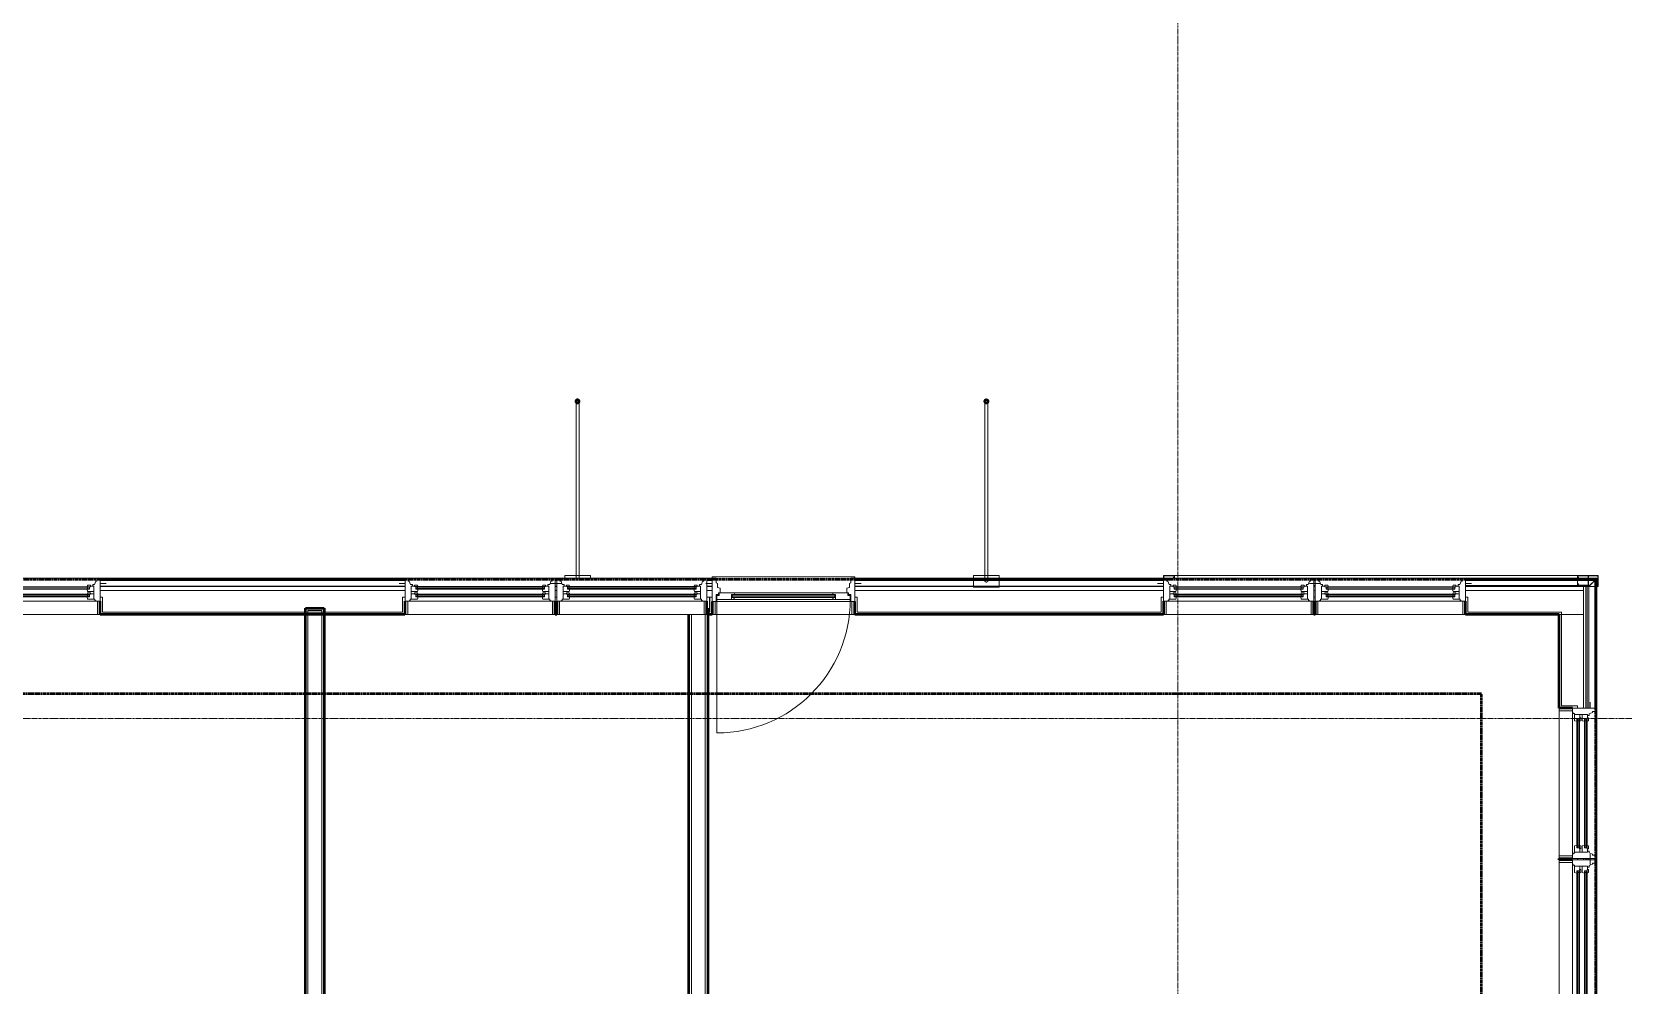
# Model space of a CAD drawing. Header units: inches. Extents: x -4218 to -1830, y 9767 to 12426.
# Drawn here: x -2463.4 to -2060.6, y 10748.7 to 10990 of the extents above; entities that cross this region are included whole.
import ezdxf

# ---------------------------------------------------------------- set-up
doc = ezdxf.new("R2010")
doc.units = ezdxf.units.IN
doc.header["$MEASUREMENT"] = 0
doc.linetypes.add('Dash 1_16_', pattern=[0.125, 0.0625, -0.0625])
doc.linetypes.add('Grid Line 1_2_', pattern=[0.875, 0.5, -0.125, 0.125, -0.125])
for name, color, linetype, lineweight in [('0-1', 7, 'Continuous', 5), ('A-DOOR-5', 31, 'Continuous', 9), ('A-DOOR-6', 31, 'Continuous', 20), ('A-DOOR-FRAM', 31, 'Continuous', 9), ('A-DOOR-FRAM-4', 31, 'Continuous', 20), ('A-DOOR-GLAZ', 31, 'Continuous', 9), ('A-GLAZ-1', 151, 'Continuous', 9), ('A-GLAZ-2', 151, 'Continuous', 20), ('A-GLAZ-CWMG', 51, 'Continuous', 9), ('A-WALL', 113, 'Continuous', 13), ('A-WALL-1', 7, 'Continuous', 50), ('A-WALL-2', 250, 'Continuous', 13), ('A-WALL-7', 113, 'Continuous', 9), ('A-WALL-8', 113, 'Continuous', 50), ('C-PROP-LINE-1', 91, 'Dash 1_16_', 50), ('S-GRID-1', 1, 'Grid Line 1_2_', 9)]:
    doc.layers.add(name, color=color, linetype=linetype, lineweight=lineweight)

# ---------------------------------------------------------------- blocks, each defined once
blk = doc.blocks.new('CTR - 1st Phase - Unit Layouts_rvt-1-BACKGROUND - RCP - 2ND FLOOR')
at = {"layer": 'A-WALL-1'}
for p, q in [((-2394.12, 10713.13), (-2394.12, 10844.14)), ((-2394.12, 10844.14), (-2393.5, 10844.14)), ((-2393.5, 10844.14), (-2390, 10844.14)), ((-2390, 10844.14), (-2389.37, 10844.14)), ((-2389.37, 10844.14), (-2389.37, 10713.13)), ((-2292.57, 10844.14), (-2292.32, 10844.14)), ((-2292.32, 10844.14), (-2292.32, 10713.13)), ((-2297.07, 10713.13), (-2297.07, 10842.51))]:
    blk.add_line(p, q, dxfattribs=at)
at = {"layer": 'A-WALL-2'}
for p, q in [((-2393.5, 10843.51), (-2390, 10843.51)), ((-2393.5, 10710.13), (-2393.5, 10843.51)), ((-2390, 10710.13), (-2390, 10843.51)), ((-2296.45, 10710.13), (-2296.45, 10842.51)), ((-2292.95, 10710.13), (-2292.95, 10842.51))]:
    blk.add_line(p, q, dxfattribs=at)
blk = doc.blocks.new('Basic Wall _ EXT - FIBER CEMENT - LARGE - ___-2505166-BACKGROUND - RCP - 2ND FLOOR')
at = {"layer": 'A-WALL-7'}
for p, q in [((-2368.94, 10851.71), (-2446.11, 10851.71)), ((-2368.94, 10851.71), (-2446.11, 10851.71)), ((-2446.11, 10851.68), (-2368.94, 10851.68)), ((-2368.94, 10851.68), (-2446.11, 10851.68)), ((-2330.54, 10851.71), (-2330.91, 10851.71)), ((-2330.54, 10851.71), (-2330.91, 10851.71)), ((-2330.91, 10851.68), (-2330.54, 10851.68)), ((-2330.54, 10851.68), (-2330.91, 10851.68)), ((-2291.19, 10851.71), (-2292.51, 10851.71)), ((-2291.19, 10851.71), (-2292.51, 10851.71)), ((-2292.51, 10851.68), (-2291.19, 10851.68)), ((-2291.19, 10851.68), (-2292.51, 10851.68)), ((-2176.94, 10851.71), (-2255.06, 10851.71)), ((-2176.94, 10851.71), (-2255.06, 10851.71)), ((-2255.06, 10851.68), (-2176.94, 10851.68)), ((-2176.94, 10851.68), (-2255.06, 10851.68)), ((-2138.54, 10851.71), (-2138.91, 10851.71)), ((-2138.54, 10851.71), (-2138.91, 10851.71)), ((-2138.91, 10851.68), (-2138.54, 10851.68)), ((-2138.54, 10851.68), (-2138.91, 10851.68)), ((-2067.22, 10851.71), (-2100.51, 10851.71)), ((-2067.22, 10851.71), (-2100.51, 10851.71)), ((-2100.51, 10851.68), (-2067.26, 10851.68)), ((-2067.26, 10851.68), (-2100.51, 10851.68)), ((-2067.55, 10851.39), (-2067.26, 10851.68)), ((-2067.26, 10851.68), (-2067.55, 10851.39)), ((-2368.94, 10849.67), (-2446.11, 10849.67)), ((-2368.94, 10849.67), (-2446.11, 10849.67)), ((-2446.11, 10849.64), (-2368.94, 10849.64)), ((-2368.94, 10849.64), (-2446.11, 10849.64)), ((-2330.91, 10849.64), (-2330.54, 10849.64)), ((-2330.54, 10849.64), (-2330.91, 10849.64)), ((-2330.54, 10849.67), (-2330.9, 10849.67)), ((-2330.54, 10849.67), (-2330.9, 10849.67)), ((-2292.51, 10849.64), (-2291.19, 10849.64)), ((-2291.19, 10849.64), (-2292.51, 10849.64)), ((-2291.19, 10849.67), (-2292.48, 10849.67)), ((-2291.19, 10849.67), (-2292.48, 10849.67)), ((-2176.94, 10849.67), (-2255.06, 10849.67)), ((-2176.94, 10849.67), (-2255.06, 10849.67)), ((-2255.06, 10849.64), (-2176.94, 10849.64)), ((-2176.94, 10849.64), (-2255.06, 10849.64)), ((-2138.91, 10849.64), (-2138.54, 10849.64)), ((-2138.54, 10849.64), (-2138.91, 10849.64)), ((-2138.54, 10849.67), (-2138.9, 10849.67)), ((-2138.54, 10849.67), (-2138.9, 10849.67)), ((-2069.42, 10849.67), (-2100.51, 10849.67)), ((-2069.27, 10849.67), (-2100.51, 10849.67)), ((-2100.51, 10849.64), (-2069.3, 10849.64)), ((-2069.67, 10849.64), (-2100.51, 10849.64)), ((-2069.42, 10849.64), (-2069.67, 10849.64)), ((-2069.32, 10849.64), (-2069.42, 10849.64)), ((-2069.3, 10849.64), (-2067.55, 10851.39)), ((-2067.55, 10851.39), (-2069.27, 10849.67))]:
    blk.add_line(p, q, dxfattribs=at)
blk = doc.blocks.new('Basic Wall _ EXT - FIBER CEMENT - LARGE - 1hr - ___-2505167-BACKGROUND - RCP - 2ND FLOOR')
at = {"layer": 'A-WALL-7'}
for p, q in [((-2067.55, 10851.39), (-2067.26, 10851.68)), ((-2067.26, 10851.68), (-2067.55, 10851.39)), ((-2067.26, 10851.68), (-2067.26, 9979.9)), ((-2067.26, 9979.9), (-2067.26, 10851.68)), ((-2067.22, 9979.87), (-2067.22, 10851.71)), ((-2067.22, 9979.87), (-2067.22, 10851.71)), ((-2067.55, 10851.39), (-2069.3, 10849.64)), ((-2069.3, 10849.64), (-2069.3, 10818.8)), ((-2069.3, 10818.8), (-2069.3, 10849.64)), ((-2069.27, 10849.67), (-2067.55, 10851.39)), ((-2069.27, 10818.8), (-2069.27, 10849.64)), ((-2069.27, 10818.8), (-2069.27, 10849.64)), ((-2069.3, 10780.78), (-2069.3, 10780.4)), ((-2069.3, 10780.4), (-2069.3, 10780.78)), ((-2069.27, 10780.4), (-2069.27, 10780.77)), ((-2069.27, 10780.4), (-2069.27, 10780.77))]:
    blk.add_line(p, q, dxfattribs=at)
blk = doc.blocks.new('Door-Inswing-Andersen-400_Series-Single - 3_ 0-1_8_ x custom height - 2ND FLOOR-2895725-BACKGROUND - RCP - 2ND FLOOR')
at = {"layer": 'A-DOOR-5'}
blk.add_line((16.87, 0.66), (16.87, 34.41), dxfattribs=at)
blk.add_arc((16.87, 0.66), 33.75, 90, 180, dxfattribs=at)
at = {"layer": 'A-DOOR-6'}
for p, q in [((-16.87, -0.41), (-16.87, 0.66)), ((-16.87, 0.66), (-12.44, 0.66)), ((-13.19, 0.66), (-13.19, -0.66)), ((-13.19, 0.66), (-13.19, 0.59)), ((-13.19, 0.59), (-12.67, 0.59)), ((-12.44, 0.09), (-13.19, 0.09)), ((-12.67, 0.59), (-12.47, 0.34)), ((-12.47, 0.34), (-12.44, 0.16)), ((12.44, 0.66), (-12.44, 0.66)), ((-12.44, 0.16), (-12.44, 0.09)), ((16.87, 0.66), (12.44, 0.66)), ((12.47, 0.34), (12.44, 0.16)), ((12.44, 0.16), (12.44, 0.09)), ((12.44, 0.09), (13.19, 0.09)), ((12.67, 0.59), (12.47, 0.34)), ((13.19, 0.59), (12.67, 0.59)), ((13.19, 0.66), (13.19, -0.66)), ((13.19, 0.66), (13.19, 0.59)), ((16.87, -0.41), (16.87, 0.66)), ((-16.26, -0.42), (-16.87, -0.41)), ((-16.26, -1.06), (-16.26, -0.42)), ((-16.26, -1.06), (-12.44, -1.06)), ((-13.19, -0.66), (-12.44, -0.66)), ((-12.44, -0.75), (-12.47, -1.06)), ((-12.44, -0.66), (-12.44, -0.75)), ((12.44, -1.06), (-12.44, -1.06)), ((12.44, -0.66), (12.44, -0.75)), ((13.19, -0.66), (12.44, -0.66)), ((12.44, -0.75), (12.47, -1.06)), ((16.26, -1.06), (12.44, -1.06)), ((16.26, -0.42), (16.87, -0.41)), ((16.26, -1.06), (16.26, -0.42))]:
    blk.add_line(p, q, dxfattribs=at)
at = {"layer": 'A-DOOR-FRAM'}
for p, q in [((-17.94, 4.44), (-17.31, 4.44)), ((-17.94, 1.12), (-17.94, 4.44)), ((-17.31, 4.44), (-17.31, 1.12)), ((17.31, 4.44), (17.94, 4.44)), ((17.31, 1.12), (17.31, 4.44)), ((17.94, 4.44), (17.94, 1.12)), ((-17.31, 1.12), (-17.94, 1.12)), ((17.94, 1.12), (17.31, 1.12))]:
    blk.add_line(p, q, dxfattribs=at)
at = {"layer": 'A-DOOR-FRAM-4'}
for p, q in [((-18.06, -4.75), (-18.06, 1.12)), ((-18.06, 1.12), (-17.03, 1.12)), ((-17.69, 1.12), (-18.06, 1.12)), ((-18.06, 1.12), (18.06, 1.12)), ((-18.06, -5.09), (-18.06, 1.12)), ((-17.03, 1.12), (-17.03, -0.66)), ((17.03, 1.12), (17.03, -0.66)), ((18.06, 1.12), (17.03, 1.12)), ((18.06, -4.75), (18.06, 1.12)), ((18.06, 1.12), (18.06, -5.09)), ((-19.69, -3.44), (-18.06, -3.44)), ((-17.03, -0.66), (-16.45, -0.66)), ((-16.69, -3.39), (-17.03, -3.63)), ((-17.03, -3.63), (-17.03, -4.75)), ((-16, -2.23), (-16.69, -2.39)), ((-16.69, -2.39), (-16.69, -3.39)), ((-16.45, -0.66), (-16.45, -1.09)), ((-16.45, -1.09), (-16, -1.09)), ((-16, -1.09), (-16, -2.23)), ((16.45, -1.09), (16, -1.09)), ((16, -1.09), (16, -2.23)), ((16, -2.23), (16.69, -2.39)), ((16.45, -0.66), (16.45, -1.09)), ((17.03, -0.66), (16.45, -0.66)), ((16.69, -2.39), (16.69, -3.39)), ((16.69, -3.39), (17.03, -3.63)), ((17.03, -3.63), (17.03, -4.75)), ((19.69, -3.44), (18.06, -3.44)), ((-18.06, -4.75), (-17.03, -4.75)), ((18.06, -5.09), (-18.06, -5.09)), ((18.06, -4.75), (17.03, -4.75))]:
    blk.add_line(p, q, dxfattribs=at)
at = {"layer": 'A-DOOR-GLAZ'}
for p, q in [((12.44, 0.09), (-12.44, 0.09)), ((-13.19, -0.06), (-12.44, -0.06)), ((-12.44, -0.5), (-13.19, -0.5)), ((-12.98, -0.5), (-12.98, -0.06)), ((12.44, -0.06), (-12.44, -0.06)), ((12.44, -0.5), (-12.44, -0.5)), ((12.44, -0.66), (-12.44, -0.66)), ((13.19, -0.06), (12.44, -0.06)), ((12.44, -0.5), (13.19, -0.5)), ((12.98, -0.5), (12.98, -0.06))]:
    blk.add_line(p, q, dxfattribs=at)
blk = doc.blocks.new('Window-Double_Hung-Andersen-400_Series-Tilt_Wash - DOUBLE HUNG - REVERSE COTTAGE - 2ND FLOOR-2888385-BACKGROUND - RCP - 2ND FLOOR')
at = {"layer": 'A-GLAZ-1'}
for p, q in [((-16.29, 2.5), (-15.7, 2.5)), ((-16.29, 2.12), (-15.7, 2.12)), ((-16.29, 0.56), (-15.7, 0.56)), ((-16.29, 0.19), (-15.7, 0.19)), ((-15.82, 2.5), (-15.82, 2.12)), ((-15.82, 0.56), (-15.82, 0.19)), ((-15.7, 2.62), (15.7, 2.62)), ((-15.7, 2.5), (15.7, 2.5)), ((-15.7, 2.12), (15.7, 2.12)), ((-15.7, 2), (15.7, 2)), ((-15.7, 0.69), (15.7, 0.69)), ((-15.7, 0.56), (15.7, 0.56)), ((-15.7, 0.19), (15.7, 0.19)), ((-15.7, 0.06), (15.7, 0.06)), ((16.29, 2.5), (15.7, 2.5)), ((16.29, 2.12), (15.7, 2.12)), ((16.29, 0.56), (15.7, 0.56)), ((16.29, 0.19), (15.7, 0.19)), ((15.82, 2.5), (15.82, 2.12)), ((15.82, 0.56), (15.82, 0.19)), ((-19.01, -2.44), (-19.01, -3.94)), ((-19.01, -2.44), (-18.95, -2.44)), ((-19.01, -3.94), (-18.95, -3.94)), ((18.95, -1.06), (-18.95, -1.06)), ((-18.95, -1.06), (-18.95, -4.44)), ((-18.32, -1.06), (-18.32, -4.44)), ((18.32, -1.06), (18.32, -4.44)), ((18.95, -4.44), (18.95, -1.06)), ((18.95, -2.44), (19.01, -2.44)), ((18.95, -3.94), (19.01, -3.94)), ((19.01, -3.94), (19.01, -2.44)), ((-18.95, -4.44), (18.95, -4.44))]:
    blk.add_line(p, q, dxfattribs=at)
at = {"layer": 'A-GLAZ-2'}
for p, q in [((19.01, 4.81), (-19.01, 4.81)), ((-19.01, 4.81), (-19.01, -1.06)), ((-18.2, 4.81), (-18.2, 4)), ((18.2, 4.81), (18.2, 4)), ((19.01, -1.06), (19.01, 4.81)), ((-19.01, 3.44), (-20.51, 3.44)), ((-18.2, 4), (-17.92, 4)), ((-17.92, 4), (-17.61, 3.19)), ((-17.61, 3.19), (-17.14, 3.19)), ((-17.42, 2.75), (-16.57, 2.75)), ((-17.42, 2.75), (-17.42, -0.56)), ((-17.42, 1.37), (-15.86, 1.37)), ((-17.42, 0.81), (-16.57, 0.81)), ((-17.14, 3.19), (-17.14, 2.75)), ((-15.86, 2.97), (-16.57, 2.97)), ((-16.57, 2.62), (-16.57, 2.97)), ((-15.7, 2.62), (-16.57, 2.62)), ((-15.86, 1.03), (-16.57, 1.03)), ((-16.57, 0.69), (-16.57, 1.03)), ((-15.7, 0.69), (-16.57, 0.69)), ((-16.29, 2.62), (-16.29, 2)), ((-15.7, 2), (-16.29, 2)), ((-16.29, 0.69), (-16.29, 0.06)), ((-15.7, 0.06), (-16.29, 0.06)), ((-15.86, 2.97), (-15.7, 2.62)), ((-15.86, 1.37), (-15.7, 2)), ((-15.86, 1.03), (-15.7, 0.69)), ((-15.86, -0.56), (-15.7, 0.06)), ((15.86, 2.97), (15.7, 2.62)), ((15.7, 2.62), (16.57, 2.62)), ((15.7, 2), (16.29, 2)), ((15.86, 1.37), (15.7, 2)), ((15.86, 1.03), (15.7, 0.69)), ((15.7, 0.69), (16.57, 0.69)), ((15.7, 0.06), (16.29, 0.06)), ((15.86, -0.56), (15.7, 0.06)), ((15.86, 2.97), (16.57, 2.97)), ((17.42, 1.37), (15.86, 1.37)), ((15.86, 1.03), (16.57, 1.03)), ((16.29, 2.62), (16.29, 2)), ((16.29, 0.69), (16.29, 0.06)), ((16.57, 2.62), (16.57, 2.97)), ((17.42, 2.75), (16.57, 2.75)), ((16.57, 0.69), (16.57, 1.03)), ((17.42, 0.81), (16.57, 0.81)), ((17.14, 3.19), (17.14, 2.75)), ((17.61, 3.19), (17.14, 3.19)), ((17.42, 2.75), (17.42, -0.56)), ((17.92, 4), (17.61, 3.19)), ((18.2, 4), (17.92, 4)), ((19.01, 3.44), (20.51, 3.44)), ((-19.01, -1.06), (19.01, -1.06)), ((-17.67, -0.78), (-18, -1.06)), ((-17.67, -0.78), (-17.67, -0.56)), ((-17.67, -0.56), (-15.86, -0.56)), ((17.67, -0.56), (15.86, -0.56)), ((17.67, -0.78), (17.67, -0.56)), ((17.67, -0.78), (18, -1.06))]:
    blk.add_line(p, q, dxfattribs=at)
blk = doc.blocks.new('Rectangular Mullion - Profile_Polycarbonate_Upper and left-V127-BACKGROUND - RCP - 2ND FLOOR')
at = {"layer": 'A-GLAZ-CWMG'}
for p, q in [((0, 1.29), (-2.75, 1.29)), ((-2.75, 1.29), (-2.75, 0.99)), ((-2.75, 0.96), (-2.75, 0.79)), ((-2.75, 0.79), (-2.5, 0.79)), ((-2.69, 0.99), (-2.69, 1.22)), ((-2.69, 1.22), (-0.06, 1.22)), ((-2.69, 0.85), (-2.69, 0.96)), ((-2.5, 0.85), (-2.69, 0.85)), ((-2.5, 0.79), (-2.5, 0.85)), ((-0.06, 1.22), (-0.06, -1.15)), ((0, -1.21), (0, 1.29)), ((-2.5, -0.79), (-2.75, -0.79)), ((-2.75, -0.79), (-2.75, -1.09)), ((-2.75, -1.11), (-2.75, -1.21)), ((-2.75, -1.21), (-1, -1.21)), ((-2.69, -1.15), (-2.69, -0.85)), ((-2.69, -0.85), (-2.51, -0.85)), ((-1.25, -1.15), (-2.69, -1.15)), ((-2.5, -0.84), (-2.5, -0.79)), ((-1, -1.15), (-1.21, -1.15)), ((-0.71, -1.15), (-1, -1.15)), ((-1, -1.21), (-0.71, -1.21)), ((-0.06, -1.15), (-0.68, -1.15)), ((-0.68, -1.21), (0, -1.21))]:
    blk.add_line(p, q, dxfattribs=at)
blk = doc.blocks.new('Rectangular Mullion - Profile_Polycarbonate_Lower-1997935-BACKGROUND - RCP - 2ND FLOOR')
at = {"layer": 'A-GLAZ-CWMG'}
for p, q in [((-2174.19, 10852.39), (-2174.19, 10851.76)), ((-2174.19, 10852.39), (-2072.17, 10852.39)), ((-2072.17, 10851.71), (-2072.17, 10852.39)), ((-2072.17, 10851.39), (-2072.17, 10851.68)), ((-2138.54, 10849.89), (-2138.91, 10849.89)), ((-2072.17, 10849.89), (-2100.51, 10849.89)), ((-2072.17, 10849.89), (-2072.17, 10851.39))]:
    blk.add_line(p, q, dxfattribs=at)
blk = doc.blocks.new('Rectangular Mullion - Profile_Polycarbonate_Upper and left-V128-BACKGROUND - RCP - 2ND FLOOR')
at = {"layer": 'A-GLAZ-CWMG'}
for p, q in [((0, 1.21), (-2.75, 1.21)), ((-2.75, 1.21), (-2.75, 0.79)), ((-2.75, 0.79), (-2.5, 0.79)), ((-2.69, 1.15), (-0.06, 1.15)), ((-2.69, 0.85), (-2.69, 1.11)), ((-2.5, 0.85), (-2.69, 0.85)), ((-2.5, 0.79), (-2.5, 0.85)), ((-0.06, 1.15), (-0.06, -0.29)), ((0, -0.29), (0, 1.21)), ((-2.5, -0.79), (-2.75, -0.79)), ((-2.75, -0.79), (-2.75, -1.29)), ((-2.75, -1.29), (0, -1.29)), ((-2.69, -1.22), (-2.69, -0.85)), ((-2.69, -0.85), (-2.5, -0.85)), ((-0.06, -1.22), (-2.69, -1.22)), ((-2.5, -0.85), (-2.5, -0.79)), ((-0.06, -0.29), (-0.06, -0.58)), ((-0.06, -0.61), (-0.06, -1.22)), ((0, -0.58), (0, -0.29)), ((0, -1.29), (0, -0.61))]:
    blk.add_line(p, q, dxfattribs=at)
blk = doc.blocks.new('Rectangular Mullion - Profile_Polycarbonate_right-V129-BACKGROUND - RCP - 2ND FLOOR')
at = {"layer": 'A-GLAZ-CWMG'}
for p, q in [((-2.75, -1.29), (-2.75, -0.79)), ((-2.75, -0.79), (-2.5, -0.79)), ((0, -1.29), (-2.75, -1.29)), ((-2.5, -0.85), (-2.69, -0.85)), ((-2.69, -0.85), (-2.69, -1.22)), ((-2.69, -1.22), (-0.06, -1.22)), ((-2.5, -0.79), (-2.5, -0.85)), ((-0.06, -1.22), (-0.06, -0.66)), ((0, -0.66), (0, -1.29))]:
    blk.add_line(p, q, dxfattribs=at)
blk = doc.blocks.new('Window-Double_Hung-Andersen-400_Series-Tilt_Wash - DOUBLE HUNG - REVERSE COTTAGE - 2ND FLOOR-2888790-BACKGROUND - RCP - 2ND FLOOR')
at = {"layer": 'A-GLAZ-1'}
for p, q in [((-16.29, 2.31), (-15.7, 2.31)), ((-16.29, 1.94), (-15.7, 1.94)), ((-16.29, 0.38), (-15.7, 0.38)), ((-15.82, 2.31), (-15.82, 1.94)), ((-15.82, 0.38), (-15.82, 0)), ((-15.7, 2.44), (15.7, 2.44)), ((-15.7, 2.31), (15.7, 2.31)), ((-15.7, 1.94), (15.7, 1.94)), ((-15.7, 1.81), (15.7, 1.81)), ((-15.7, 0.5), (15.7, 0.5)), ((-15.7, 0.38), (15.7, 0.38)), ((16.29, 2.31), (15.7, 2.31)), ((16.29, 1.94), (15.7, 1.94)), ((16.29, 0.38), (15.7, 0.38)), ((15.82, 2.31), (15.82, 1.94)), ((15.82, 0.38), (15.82, 0)), ((-19.01, -2.63), (-19.01, -4.13)), ((-19.01, -2.63), (-18.95, -2.63)), ((18.95, -1.25), (-18.95, -1.25)), ((-18.95, -1.25), (-18.95, -4.63)), ((-18.32, -1.25), (-18.32, -4.63)), ((-16.29, 0), (-15.7, 0)), ((-15.7, 0), (15.7, 0)), ((-15.7, -0.13), (15.7, -0.13)), ((16.29, 0), (15.7, 0)), ((18.32, -1.25), (18.32, -4.63)), ((18.95, -4.63), (18.95, -1.25)), ((18.95, -2.63), (19.01, -2.63)), ((19.01, -4.13), (19.01, -2.63)), ((-19.01, -4.13), (-18.95, -4.13)), ((-18.95, -4.63), (18.95, -4.63)), ((18.95, -4.13), (19.01, -4.13))]:
    blk.add_line(p, q, dxfattribs=at)
at = {"layer": 'A-GLAZ-2'}
for p, q in [((19.01, 4.62), (-19.01, 4.62)), ((-19.01, 4.62), (-19.01, -1.25)), ((-18.2, 4.62), (-18.2, 3.81)), ((18.2, 4.62), (18.2, 3.81)), ((19.01, -1.25), (19.01, 4.62)), ((-19.01, 3.25), (-20.51, 3.25)), ((-18.2, 3.81), (-17.92, 3.81)), ((-17.92, 3.81), (-17.61, 3)), ((-17.61, 3), (-17.14, 3)), ((-17.42, 2.56), (-16.57, 2.56)), ((-17.42, 2.56), (-17.42, -0.75)), ((-17.42, 1.19), (-15.86, 1.19)), ((-17.42, 0.62), (-16.57, 0.62)), ((-17.14, 3), (-17.14, 2.56)), ((-15.86, 2.78), (-16.57, 2.78)), ((-16.57, 2.44), (-16.57, 2.78)), ((-15.7, 2.44), (-16.57, 2.44)), ((-15.86, 0.84), (-16.57, 0.84)), ((-16.57, 0.5), (-16.57, 0.84)), ((-15.7, 0.5), (-16.57, 0.5)), ((-16.29, 2.44), (-16.29, 1.81)), ((-15.7, 1.81), (-16.29, 1.81)), ((-16.29, 0.5), (-16.29, -0.13)), ((-15.86, 2.78), (-15.7, 2.44)), ((-15.86, 1.19), (-15.7, 1.81)), ((-15.86, 0.84), (-15.7, 0.5)), ((15.86, 2.78), (15.7, 2.44)), ((15.7, 2.44), (16.57, 2.44)), ((15.7, 1.81), (16.29, 1.81)), ((15.86, 1.19), (15.7, 1.81)), ((15.86, 0.84), (15.7, 0.5)), ((15.7, 0.5), (16.57, 0.5)), ((15.86, 2.78), (16.57, 2.78)), ((17.42, 1.19), (15.86, 1.19)), ((15.86, 0.84), (16.57, 0.84)), ((16.29, 2.44), (16.29, 1.81)), ((16.29, 0.5), (16.29, -0.13)), ((16.57, 2.44), (16.57, 2.78)), ((17.42, 2.56), (16.57, 2.56)), ((16.57, 0.5), (16.57, 0.84)), ((17.42, 0.62), (16.57, 0.62)), ((17.14, 3), (17.14, 2.56)), ((17.61, 3), (17.14, 3)), ((17.42, 2.56), (17.42, -0.75)), ((17.92, 3.81), (17.61, 3)), ((18.2, 3.81), (17.92, 3.81)), ((19.01, 3.25), (20.51, 3.25)), ((-19.01, -1.25), (19.01, -1.25)), ((-17.67, -0.97), (-18, -1.25)), ((-17.67, -0.97), (-17.67, -0.75)), ((-17.67, -0.75), (-15.86, -0.75)), ((-15.7, -0.13), (-16.29, -0.13)), ((-15.86, -0.75), (-15.7, -0.13)), ((15.7, -0.13), (16.29, -0.13)), ((15.86, -0.75), (15.7, -0.13)), ((17.67, -0.75), (15.86, -0.75)), ((17.67, -0.97), (17.67, -0.75)), ((17.67, -0.97), (18, -1.25))]:
    blk.add_line(p, q, dxfattribs=at)
blk = doc.blocks.new('Window-Double_Hung-Andersen-400_Series-Tilt_Wash - DOUBLE HUNG - REVERSE COTTAGE - 2ND FLOOR-V121-BACKGROUND - RCP - 2ND FLOOR')
at = {"layer": 'A-GLAZ-1'}
for p, q in [((-18.95, 4.44), (18.95, 4.44)), ((-18.95, 1.06), (-18.95, 4.44)), ((-18.32, 1.06), (-18.32, 4.44)), ((18.32, 1.06), (18.32, 4.44)), ((18.95, 4.44), (18.95, 1.06)), ((-19.01, 3.94), (-19.01, 2.44)), ((-18.95, 3.94), (-19.01, 3.94)), ((-18.95, 2.44), (-19.01, 2.44)), ((18.95, 1.06), (-18.95, 1.06)), ((19.01, 3.94), (18.95, 3.94)), ((19.01, 2.44), (18.95, 2.44)), ((19.01, 2.44), (19.01, 3.94)), ((-16.29, -0.19), (-15.7, -0.19)), ((-16.29, -0.56), (-15.7, -0.56)), ((-16.29, -2.13), (-15.7, -2.13)), ((-16.29, -2.5), (-15.7, -2.5)), ((-15.82, -0.56), (-15.82, -0.19)), ((-15.82, -2.5), (-15.82, -2.13)), ((-15.7, -0.06), (15.7, -0.06)), ((-15.7, -0.19), (15.7, -0.19)), ((-15.7, -0.56), (15.7, -0.56)), ((-15.7, -0.69), (15.7, -0.69)), ((-15.7, -2), (15.7, -2)), ((-15.7, -2.13), (15.7, -2.13)), ((-15.7, -2.5), (15.7, -2.5)), ((-15.7, -2.63), (15.7, -2.63)), ((16.29, -0.19), (15.7, -0.19)), ((16.29, -0.56), (15.7, -0.56)), ((16.29, -2.13), (15.7, -2.13)), ((16.29, -2.5), (15.7, -2.5)), ((15.82, -0.56), (15.82, -0.19)), ((15.82, -2.5), (15.82, -2.13))]:
    blk.add_line(p, q, dxfattribs=at)
at = {"layer": 'A-GLAZ-2'}
for p, q in [((-19.01, 1.06), (19.01, 1.06)), ((-19.01, -4.81), (-19.01, 1.06)), ((-17.67, 0.78), (-18, 1.06)), ((-17.67, 0.78), (-17.67, 0.56)), ((-17.67, 0.56), (-15.86, 0.56)), ((-17.42, -2.75), (-17.42, 0.56)), ((-15.86, 0.56), (-15.7, -0.06)), ((15.86, 0.56), (15.7, -0.06)), ((17.67, 0.56), (15.86, 0.56)), ((17.42, -2.75), (17.42, 0.56)), ((17.67, 0.78), (18, 1.06)), ((17.67, 0.78), (17.67, 0.56)), ((19.01, 1.06), (19.01, -4.81)), ((-19.01, -3.44), (-20.51, -3.44)), ((-18.2, -4), (-17.92, -4)), ((-18.2, -4.81), (-18.2, -4)), ((-17.92, -4), (-17.61, -3.19)), ((-17.61, -3.19), (-17.14, -3.19)), ((-17.42, -0.81), (-16.57, -0.81)), ((-17.42, -1.37), (-15.86, -1.37)), ((-17.42, -2.75), (-16.57, -2.75)), ((-17.14, -3.19), (-17.14, -2.75)), ((-16.57, -0.69), (-16.57, -1.03)), ((-15.7, -0.69), (-16.57, -0.69)), ((-15.86, -1.03), (-16.57, -1.03)), ((-16.57, -2.63), (-16.57, -2.97)), ((-15.7, -2.63), (-16.57, -2.63)), ((-15.86, -2.97), (-16.57, -2.97)), ((-16.29, -0.69), (-16.29, -0.06)), ((-15.7, -0.06), (-16.29, -0.06)), ((-16.29, -2.63), (-16.29, -2)), ((-15.7, -2), (-16.29, -2)), ((-15.86, -1.03), (-15.7, -0.69)), ((-15.86, -1.37), (-15.7, -2)), ((-15.86, -2.97), (-15.7, -2.63)), ((15.7, -0.06), (16.29, -0.06)), ((15.86, -1.03), (15.7, -0.69)), ((15.7, -0.69), (16.57, -0.69)), ((15.86, -1.37), (15.7, -2)), ((15.7, -2), (16.29, -2)), ((15.86, -2.97), (15.7, -2.63)), ((15.7, -2.63), (16.57, -2.63)), ((15.86, -1.03), (16.57, -1.03)), ((17.42, -1.37), (15.86, -1.37)), ((15.86, -2.97), (16.57, -2.97)), ((16.29, -0.69), (16.29, -0.06)), ((16.29, -2.63), (16.29, -2)), ((16.57, -0.69), (16.57, -1.03)), ((17.42, -0.81), (16.57, -0.81)), ((16.57, -2.63), (16.57, -2.97)), ((17.42, -2.75), (16.57, -2.75)), ((17.14, -3.19), (17.14, -2.75)), ((17.61, -3.19), (17.14, -3.19)), ((17.92, -4), (17.61, -3.19)), ((18.2, -4), (17.92, -4)), ((18.2, -4.81), (18.2, -4)), ((19.01, -3.44), (20.51, -3.44)), ((19.01, -4.81), (-19.01, -4.81))]:
    blk.add_line(p, q, dxfattribs=at)
blk = doc.blocks.new('Window-Double_Hung-Andersen-400_Series-Tilt_Wash - DOUBLE HUNG - REVERSE COTTAGE - 2ND FLOOR-V136-BACKGROUND - RCP - 2ND FLOOR')
at = {"layer": 'A-GLAZ-1'}
for p, q in [((-18.95, 4.44), (18.95, 4.44)), ((-18.95, 1.06), (-18.95, 4.44)), ((-18.32, 1.06), (-18.32, 4.44)), ((18.32, 1.06), (18.32, 4.44)), ((18.95, 4.44), (18.95, 1.06)), ((-19.01, 3.94), (-19.01, 2.81)), ((-18.95, 3.94), (-19.01, 3.94)), ((-19.01, 2.81), (-19.01, 2.44)), ((-18.95, 2.44), (-19.01, 2.44)), ((18.95, 1.06), (-18.95, 1.06)), ((19.01, 3.94), (18.95, 3.94)), ((19.01, 2.44), (18.95, 2.44)), ((19.01, 2.44), (19.01, 3.94)), ((-16.29, -0.19), (-15.7, -0.19)), ((-16.29, -0.56), (-15.7, -0.56)), ((-16.29, -2.13), (-15.7, -2.13)), ((-16.29, -2.5), (-15.7, -2.5)), ((-15.82, -0.56), (-15.82, -0.19)), ((-15.82, -2.5), (-15.82, -2.13)), ((-15.7, -0.06), (15.7, -0.06)), ((-15.7, -0.19), (15.7, -0.19)), ((-15.7, -0.56), (15.7, -0.56)), ((-15.7, -0.69), (15.7, -0.69)), ((-15.7, -2), (15.7, -2)), ((-15.7, -2.13), (15.7, -2.13)), ((-15.7, -2.5), (15.7, -2.5)), ((-15.7, -2.63), (15.7, -2.63)), ((16.29, -0.19), (15.7, -0.19)), ((16.29, -0.56), (15.7, -0.56)), ((16.29, -2.13), (15.7, -2.13)), ((16.29, -2.5), (15.7, -2.5)), ((15.82, -0.56), (15.82, -0.19)), ((15.82, -2.5), (15.82, -2.13))]:
    blk.add_line(p, q, dxfattribs=at)
at = {"layer": 'A-GLAZ-2'}
for p, q in [((-19.01, 1.06), (19.01, 1.06)), ((-19.01, -4.81), (-19.01, 1.06)), ((-17.67, 0.78), (-18, 1.06)), ((-17.67, 0.78), (-17.67, 0.56)), ((-17.67, 0.56), (-15.86, 0.56)), ((-17.42, -2.75), (-17.42, 0.56)), ((-15.86, 0.56), (-15.7, -0.06)), ((15.86, 0.56), (15.7, -0.06)), ((17.67, 0.56), (15.86, 0.56)), ((17.42, -2.75), (17.42, 0.56)), ((17.67, 0.78), (18, 1.06)), ((17.67, 0.78), (17.67, 0.56)), ((19.01, 1.06), (19.01, -4.81)), ((-19.01, -3.44), (-20.34, -3.44)), ((-18.2, -4), (-17.92, -4)), ((-18.2, -4.81), (-18.2, -4)), ((-17.92, -4), (-17.61, -3.19)), ((-17.61, -3.19), (-17.14, -3.19)), ((-17.42, -0.81), (-16.57, -0.81)), ((-17.42, -1.37), (-15.86, -1.37)), ((-17.42, -2.75), (-16.57, -2.75)), ((-17.14, -3.19), (-17.14, -2.75)), ((-16.57, -0.69), (-16.57, -1.03)), ((-15.7, -0.69), (-16.57, -0.69)), ((-15.86, -1.03), (-16.57, -1.03)), ((-16.57, -2.63), (-16.57, -2.97)), ((-15.7, -2.63), (-16.57, -2.63)), ((-15.86, -2.97), (-16.57, -2.97)), ((-16.29, -0.69), (-16.29, -0.06)), ((-15.7, -0.06), (-16.29, -0.06)), ((-16.29, -2.63), (-16.29, -2)), ((-15.7, -2), (-16.29, -2)), ((-15.86, -1.03), (-15.7, -0.69)), ((-15.86, -1.37), (-15.7, -2)), ((-15.86, -2.97), (-15.7, -2.63)), ((15.7, -0.06), (16.29, -0.06)), ((15.86, -1.03), (15.7, -0.69)), ((15.7, -0.69), (16.57, -0.69)), ((15.86, -1.37), (15.7, -2)), ((15.7, -2), (16.29, -2)), ((15.86, -2.97), (15.7, -2.63)), ((15.7, -2.63), (16.57, -2.63)), ((15.86, -1.03), (16.57, -1.03)), ((17.42, -1.37), (15.86, -1.37)), ((15.86, -2.97), (16.57, -2.97)), ((16.29, -0.69), (16.29, -0.06)), ((16.29, -2.63), (16.29, -2)), ((16.57, -0.69), (16.57, -1.03)), ((17.42, -0.81), (16.57, -0.81)), ((16.57, -2.63), (16.57, -2.97)), ((17.42, -2.75), (16.57, -2.75)), ((17.14, -3.19), (17.14, -2.75)), ((17.61, -3.19), (17.14, -3.19)), ((17.92, -4), (17.61, -3.19)), ((18.2, -4), (17.92, -4)), ((18.2, -4.81), (18.2, -4)), ((19.01, -3.44), (20.51, -3.44)), ((19.01, -4.81), (-19.01, -4.81))]:
    blk.add_line(p, q, dxfattribs=at)
blk = doc.blocks.new('Walls 118 - Walls 1-2567903-BACKGROUND - RCP - 2ND FLOOR')
at = {"layer": 'A-WALL-7'}
for p, q in [((-2222.14, 10852.38), (-2222.14, 10896.49)), ((-2221.39, 10896.49), (-2221.39, 10852.38)), ((-2225.02, 10851.71), (-2225.02, 10852.38)), ((-2218.52, 10852.38), (-2225.02, 10852.38)), ((-2225.02, 10852.38), (-2222.15, 10852.38)), ((-2225.02, 10851.39), (-2225.02, 10851.68)), ((-2222.14, 10851.71), (-2222.14, 10852.38)), ((-2222.14, 10851.39), (-2222.14, 10851.68)), ((-2222.1, 10852.38), (-2222.04, 10852.38)), ((-2222.04, 10852.38), (-2221.96, 10852.38)), ((-2221.96, 10852.38), (-2221.87, 10852.38)), ((-2221.87, 10852.38), (-2221.77, 10852.38)), ((-2221.77, 10852.38), (-2221.67, 10852.38)), ((-2221.67, 10852.38), (-2221.58, 10852.38)), ((-2221.58, 10852.38), (-2221.5, 10852.38)), ((-2221.5, 10852.38), (-2221.44, 10852.38)), ((-2221.39, 10852.38), (-2221.39, 10851.71)), ((-2221.39, 10852.38), (-2218.52, 10852.38)), ((-2221.39, 10851.68), (-2221.39, 10851.39)), ((-2218.52, 10852.38), (-2218.52, 10851.71)), ((-2218.52, 10851.68), (-2218.52, 10851.39)), ((-2225.02, 10849.64), (-2225.02, 10851.39)), ((-2225.02, 10849.44), (-2225.02, 10849.64)), ((-2218.95, 10849.44), (-2225.02, 10849.44)), ((-2225.02, 10849.44), (-2218.52, 10849.44)), ((-2222.14, 10851.07), (-2222.14, 10851.39)), ((-2221.39, 10851.39), (-2221.39, 10851.07)), ((-2218.52, 10849.44), (-2218.95, 10849.44)), ((-2218.52, 10851.39), (-2218.52, 10849.64)), ((-2218.52, 10849.64), (-2218.52, 10849.44))]:
    blk.add_line(p, q, dxfattribs=at)
for start_param, end_param in [(2.923753, 3.119324), (3.141593, 3.403392), (2.698715, 2.879008), (3.403392, 3.926991), (2.416978, 2.616602), (2.095464, 2.354408), (3.926991, 4.18879), (1.834037, 2.092431), (4.18879, 4.974188), (1.696161, 1.830655), (1.572547, 1.696161), (1.445432, 1.569046), (1.310938, 1.445432), (1.049162, 1.307556), (4.974188, 5.235988), (0.787185, 1.046129), (5.235988, 6.283185), (0.524991, 0.717658), (0.262584, 0.523234), (0, 0.21784)]:
    blk.add_ellipse((-2221.77, 10851.07), major_axis=(0.375, 0), ratio=0.86769, start_param=start_param, end_param=end_param, dxfattribs=at)
at = {"layer": 'A-WALL-8', "flags": 128}
for points in [[(-2222.14, 10896.49), (-2222.13, 10896.59), (-2222.1, 10896.69), (-2222.05, 10896.78), (-2221.98, 10896.85), (-2221.9, 10896.9), (-2221.81, 10896.92), (-2221.72, 10896.92), (-2221.64, 10896.9), (-2221.56, 10896.85), (-2221.49, 10896.78), (-2221.44, 10896.69), (-2221.41, 10896.59), (-2221.39, 10896.49)], [(-2221.39, 10896.49), (-2221.41, 10896.39), (-2221.44, 10896.29), (-2221.49, 10896.2), (-2221.56, 10896.14), (-2221.64, 10896.09), (-2221.72, 10896.06), (-2221.81, 10896.06), (-2221.9, 10896.09), (-2221.98, 10896.14), (-2222.05, 10896.2), (-2222.1, 10896.29), (-2222.13, 10896.39), (-2222.14, 10896.49)]]:
    blk.add_lwpolyline(points, dxfattribs=at)
blk = doc.blocks.new('Walls 119 - Walls 1-2567922-BACKGROUND - RCP - 2ND FLOOR')
at = {"layer": 'A-WALL-7'}
for p, q in [((-2325.64, 10852.38), (-2325.64, 10896.49)), ((-2324.89, 10896.49), (-2324.89, 10852.38)), ((-2328.51, 10851.76), (-2328.51, 10852.38)), ((-2322.01, 10852.38), (-2328.51, 10852.38)), ((-2328.51, 10852.38), (-2325.64, 10852.38)), ((-2325.64, 10851.76), (-2325.64, 10852.38)), ((-2325.59, 10852.38), (-2325.53, 10852.38)), ((-2325.53, 10852.38), (-2325.45, 10852.38)), ((-2325.45, 10852.38), (-2325.36, 10852.38)), ((-2325.36, 10852.38), (-2325.26, 10852.38)), ((-2325.26, 10852.38), (-2325.17, 10852.38)), ((-2325.16, 10852.38), (-2325.08, 10852.38)), ((-2325.07, 10852.38), (-2325, 10852.38)), ((-2324.99, 10852.38), (-2324.94, 10852.38)), ((-2324.89, 10852.38), (-2324.89, 10851.76)), ((-2324.89, 10852.38), (-2322.01, 10852.38)), ((-2322.01, 10852.38), (-2322.01, 10851.76))]:
    blk.add_line(p, q, dxfattribs=at)
at = {"layer": 'A-WALL-8', "flags": 128}
for points in [[(-2325.64, 10896.49), (-2325.63, 10896.59), (-2325.6, 10896.69), (-2325.54, 10896.78), (-2325.48, 10896.85), (-2325.4, 10896.9), (-2325.31, 10896.92), (-2325.22, 10896.92), (-2325.13, 10896.9), (-2325.05, 10896.85), (-2324.98, 10896.78), (-2324.93, 10896.69), (-2324.9, 10896.59), (-2324.89, 10896.49)], [(-2324.89, 10896.49), (-2324.9, 10896.39), (-2324.93, 10896.29), (-2324.98, 10896.2), (-2325.05, 10896.14), (-2325.13, 10896.09), (-2325.22, 10896.06), (-2325.31, 10896.06), (-2325.4, 10896.09), (-2325.48, 10896.14), (-2325.54, 10896.2), (-2325.6, 10896.29), (-2325.63, 10896.39), (-2325.64, 10896.49)]]:
    blk.add_lwpolyline(points, dxfattribs=at)
blk = doc.blocks.new('Family - ___-2835860-BACKGROUND - RCP - 2ND FLOOR')
at = {"layer": 'C-PROP-LINE-1'}
for p, q in [((-2067.55, 10851.39), (-3401.42, 10851.39)), ((-2067.55, 9980.19), (-2067.55, 10851.39))]:
    blk.add_line(p, q, dxfattribs=at)
blk = doc.blocks.new('Family - ___-2835903-BACKGROUND - RCP - 2ND FLOOR')
at = {"layer": 'C-PROP-LINE-1'}
for p, q in [((-2096.45, 10822.49), (-3400.92, 10822.49)), ((-2096.45, 10009.09), (-2096.45, 10822.49))]:
    blk.add_line(p, q, dxfattribs=at)
blk = doc.blocks.new('Family - ___-2835932-BACKGROUND - RCP - 2ND FLOOR')
at = {"layer": 'C-PROP-LINE-1'}
for p, q in [((-2067.55, 10851.39), (-3401.42, 10851.39)), ((-2067.55, 9980.19), (-2067.55, 10851.39))]:
    blk.add_line(p, q, dxfattribs=at)

msp = doc.modelspace()

# ---------------------------------------------------------------- linework, layer by layer
at = {"layer": 'A-WALL'}
for p, q in [((-2446.11, 10851.14), (-2368.94, 10851.14)), ((-2446.11, 10849.64), (-2368.94, 10849.64)), ((-2446.11, 10848.64), (-2368.94, 10848.64)), ((-2330.91, 10851.14), (-2330.54, 10851.14)), ((-2330.91, 10849.64), (-2330.54, 10849.64)), ((-2330.91, 10848.64), (-2330.54, 10848.64)), ((-2292.51, 10851.14), (-2291.19, 10851.14)), ((-2292.51, 10849.64), (-2291.19, 10849.64)), ((-2292.51, 10848.64), (-2291.19, 10848.64)), ((-2255.06, 10851.14), (-2176.94, 10851.14)), ((-2255.06, 10849.64), (-2176.94, 10849.64)), ((-2255.06, 10848.64), (-2176.94, 10848.64)), ((-2138.91, 10851.14), (-2138.54, 10851.14)), ((-2138.91, 10849.64), (-2138.54, 10849.64)), ((-2138.91, 10848.64), (-2138.54, 10848.64)), ((-2100.51, 10851.14), (-2067.55, 10851.14)), ((-2100.51, 10849.64), (-2067.8, 10849.64)), ((-2100.51, 10848.64), (-2070.67, 10848.64)), ((-2070.67, 10849.64), (-2070.67, 10818.8)), ((-2070.05, 10849.64), (-2070.05, 10818.8)), ((-2069.3, 10849.64), (-2069.3, 10818.8)), ((-2067.8, 10851.14), (-2067.8, 10818.8)), ((-2446.11, 10846.95), (-2445.49, 10846.95)), ((-2445.49, 10843.14), (-2445.49, 10846.95)), ((-2369.56, 10846.95), (-2368.94, 10846.95)), ((-2369.56, 10846.95), (-2369.56, 10843.14)), ((-2330.91, 10846.95), (-2330.54, 10846.95)), ((-2292.51, 10846.95), (-2291.89, 10846.95)), ((-2291.89, 10843.14), (-2291.89, 10846.95)), ((-2291.81, 10846.95), (-2291.19, 10846.95)), ((-2291.81, 10846.95), (-2291.81, 10843.14)), ((-2255.06, 10846.95), (-2254.44, 10846.95)), ((-2254.44, 10843.14), (-2254.44, 10846.95)), ((-2177.56, 10846.95), (-2176.94, 10846.95)), ((-2177.56, 10846.95), (-2177.56, 10843.14)), ((-2138.91, 10846.95), (-2138.54, 10846.95)), ((-2100.51, 10846.95), (-2099.89, 10846.95)), ((-2099.89, 10843.14), (-2099.89, 10846.95)), ((-2369.56, 10843.14), (-2445.49, 10843.14)), ((-2291.81, 10843.14), (-2291.89, 10843.14)), ((-2177.56, 10843.14), (-2254.44, 10843.14)), ((-2076.17, 10843.14), (-2099.89, 10843.14)), ((-2070.67, 10780.78), (-2070.67, 10780.4)), ((-2070.05, 10780.78), (-2070.05, 10780.4)), ((-2069.3, 10780.78), (-2069.3, 10780.4)), ((-2067.8, 10780.78), (-2067.8, 10780.4))]:
    msp.add_line(p, q, dxfattribs=at)
at = {"layer": 'A-WALL-7'}
for p, q in [((-2176.94, 10849.67), (-2176.94, 10849.64)), ((-2069.67, 10849.64), (-2069.67, 10818.8)), ((-2446.17, 10842.51), (-2446.11, 10842.51)), ((-2368.94, 10842.51), (-2368.87, 10842.51)), ((-2330.47, 10842.51), (-2330.97, 10842.51)), ((-2292.51, 10842.51), (-2292.57, 10842.51)), ((-2291.19, 10842.51), (-2291.06, 10842.51)), ((-2290.44, 10842.51), (-2255.81, 10842.51)), ((-2255.19, 10842.51), (-2255.06, 10842.51)), ((-2176.94, 10842.51), (-2176.87, 10842.51)), ((-2138.91, 10842.51), (-2138.97, 10842.51)), ((-2138.54, 10842.51), (-2138.47, 10842.51)), ((-2076.07, 10842.51), (-2100.57, 10842.51)), ((-2076.17, 10819.43), (-2076.17, 10843.14)), ((-2070.67, 10842.51), (-2076.03, 10842.51)), ((-2072.17, 10819.43), (-2076.17, 10819.43)), ((-2072.17, 10819.43), (-2072.17, 10818.8)), ((-2076.8, 10818.74), (-2076.8, 10818.8)), ((-2076.8, 10780.84), (-2076.8, 10780.78)), ((-2076.8, 10780.78), (-2076.8, 10780.78)), ((-2076.8, 10780.4), (-2076.8, 10780.34)), ((-2072.17, 10780.78), (-2072.17, 10780.4)), ((-2069.67, 10780.78), (-2069.67, 10780.4))]:
    msp.add_line(p, q, dxfattribs=at)
at = {"layer": 'A-WALL-8'}
for p, q in [((-2446.11, 10851.39), (-2368.94, 10851.39)), ((-2330.91, 10851.39), (-2330.54, 10851.39)), ((-2292.51, 10851.39), (-2291.19, 10851.39)), ((-2255.06, 10851.39), (-2176.94, 10851.39)), ((-2138.91, 10851.39), (-2138.54, 10851.39)), ((-2100.51, 10851.39), (-2067.55, 10851.39)), ((-2067.55, 10851.39), (-2067.55, 10818.8)), ((-2446.11, 10842.51), (-2446.11, 10845.89)), ((-2368.94, 10845.89), (-2368.94, 10842.51)), ((-2330.91, 10842.51), (-2330.91, 10845.89)), ((-2330.54, 10845.89), (-2330.54, 10842.51)), ((-2292.51, 10842.51), (-2292.51, 10845.89)), ((-2291.19, 10845.83), (-2291.19, 10842.51)), ((-2255.06, 10842.51), (-2255.06, 10845.83)), ((-2176.94, 10845.89), (-2176.94, 10842.51)), ((-2138.91, 10842.51), (-2138.91, 10845.89)), ((-2138.54, 10845.89), (-2138.54, 10842.51)), ((-2100.51, 10842.51), (-2100.51, 10845.89)), ((-2368.94, 10842.51), (-2446.11, 10842.51)), ((-2330.54, 10842.51), (-2330.91, 10842.51)), ((-2291.19, 10842.51), (-2292.51, 10842.51)), ((-2176.94, 10842.51), (-2255.06, 10842.51)), ((-2138.54, 10842.51), (-2138.91, 10842.51)), ((-2076.8, 10842.51), (-2100.51, 10842.51)), ((-2076.8, 10818.8), (-2076.8, 10842.51)), ((-2073.42, 10818.8), (-2076.8, 10818.8)), ((-2076.8, 10780.4), (-2076.8, 10780.78)), ((-2076.8, 10780.78), (-2073.42, 10780.78)), ((-2073.42, 10780.4), (-2076.8, 10780.4)), ((-2067.55, 10780.78), (-2067.55, 10780.4))]:
    msp.add_line(p, q, dxfattribs=at)
at = {"layer": 'S-GRID-1'}
for p, q in [((-2173.32, 9836.18), (-2173.32, 12376.81)), ((-1830.2, 10816.19), (-4168.71, 10816.19))]:
    msp.add_line(p, q, dxfattribs=at)

# ---------------------------------------------------------------- block references
at = {"layer": '0-1'}
msp.add_blockref('CTR - 1st Phase - Unit Layouts_rvt-1-BACKGROUND - RCP - 2ND FLOOR', (0, 0), dxfattribs=at)
at = {"layer": 'A-DOOR-5', "rotation": 180}
msp.add_blockref('Door-Inswing-Andersen-400_Series-Single - 3_ 0-1_8_ x custom height - 2ND FLOOR-2895725-BACKGROUND - RCP - 2ND FLOOR', (-2273.12, 10846.95), dxfattribs=at)
at = {"layer": 'A-GLAZ-1'}
for p in [(-2465.12, 10846.95), (-2157.92, 10846.95), (-2119.52, 10846.95)]:
    msp.add_blockref('Window-Double_Hung-Andersen-400_Series-Tilt_Wash - DOUBLE HUNG - REVERSE COTTAGE - 2ND FLOOR-2888385-BACKGROUND - RCP - 2ND FLOOR', p, dxfattribs=at)
for name, p, rotation in [('Window-Double_Hung-Andersen-400_Series-Tilt_Wash - DOUBLE HUNG - REVERSE COTTAGE - 2ND FLOOR-V121-BACKGROUND - RCP - 2ND FLOOR', (-2349.92, 10846.95), 180), ('Window-Double_Hung-Andersen-400_Series-Tilt_Wash - DOUBLE HUNG - REVERSE COTTAGE - 2ND FLOOR-V136-BACKGROUND - RCP - 2ND FLOOR', (-2311.52, 10846.95), 180), ('Window-Double_Hung-Andersen-400_Series-Tilt_Wash - DOUBLE HUNG - REVERSE COTTAGE - 2ND FLOOR-2888790-BACKGROUND - RCP - 2ND FLOOR', (-2072.17, 10799.79), 269.9999999999999), ('Window-Double_Hung-Andersen-400_Series-Tilt_Wash - DOUBLE HUNG - REVERSE COTTAGE - 2ND FLOOR-2888790-BACKGROUND - RCP - 2ND FLOOR', (-2072.17, 10761.39), 269.9999999999999)]:
    msp.add_blockref(name, p, dxfattribs=dict(at, rotation=rotation))
at = {"layer": 'A-GLAZ-CWMG', "rotation": 180}
msp.add_blockref('Rectangular Mullion - Profile_Polycarbonate_right-V129-BACKGROUND - RCP - 2ND FLOOR', (-2176.94, 10851.1), dxfattribs=at)
at = {"layer": 'A-GLAZ-CWMG'}
msp.add_blockref('Rectangular Mullion - Profile_Polycarbonate_Lower-1997935-BACKGROUND - RCP - 2ND FLOOR', (0, 0), dxfattribs=at)
at = {"layer": 'A-GLAZ-CWMG', "extrusion": (0, 0, -1)}
for name, p, rotation in [('Rectangular Mullion - Profile_Polycarbonate_Upper and left-V128-BACKGROUND - RCP - 2ND FLOOR', (2069.42, 10851.1), 180), ('Rectangular Mullion - Profile_Polycarbonate_Upper and left-V127-BACKGROUND - RCP - 2ND FLOOR', (2068.21, 10852.39), 89.99999999999118)]:
    msp.add_blockref(name, p, dxfattribs=dict(at, rotation=rotation))
at = {"layer": 'A-WALL-7'}
for name in ['Walls 119 - Walls 1-2567922-BACKGROUND - RCP - 2ND FLOOR', 'Walls 118 - Walls 1-2567903-BACKGROUND - RCP - 2ND FLOOR', 'Basic Wall _ EXT - FIBER CEMENT - LARGE - ___-2505166-BACKGROUND - RCP - 2ND FLOOR', 'Basic Wall _ EXT - FIBER CEMENT - LARGE - 1hr - ___-2505167-BACKGROUND - RCP - 2ND FLOOR']:
    msp.add_blockref(name, (0, 0), dxfattribs=at)
at = {"layer": 'C-PROP-LINE-1'}
for name in ['Family - ___-2835860-BACKGROUND - RCP - 2ND FLOOR', 'Family - ___-2835932-BACKGROUND - RCP - 2ND FLOOR', 'Family - ___-2835903-BACKGROUND - RCP - 2ND FLOOR']:
    msp.add_blockref(name, (0, 0), dxfattribs=at)

doc.saveas('drawing.dxf')
